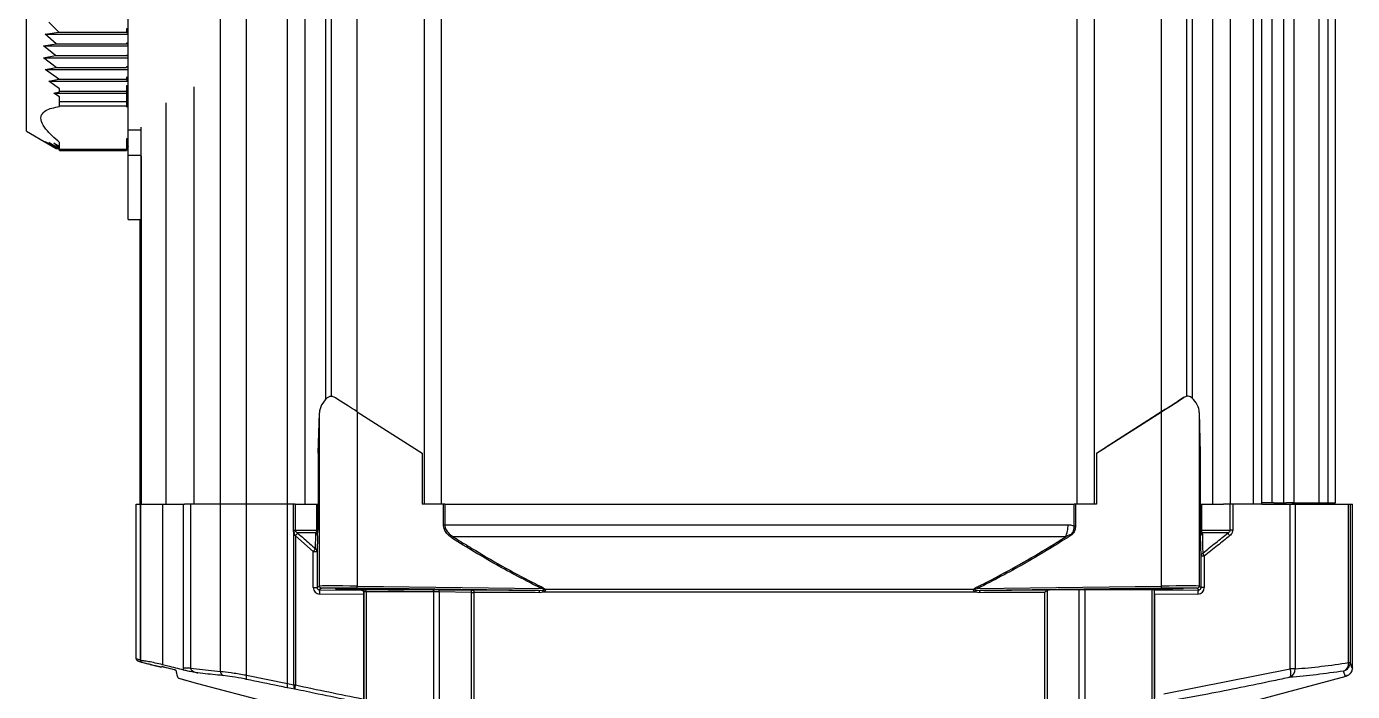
# Model space of a CAD drawing. Extents: x 6 to 134, y 3 to 97.
# Drawn here: x 52.17 to 61.3, y 13.23 to 17.81 of the extents above; entities that cross this region are included whole.
import ezdxf

# ---------------------------------------------------------------- set-up
doc = ezdxf.new("R2010")
doc.units = 0
doc.header["$MEASUREMENT"] = 0
doc.layers.add('OBJECT', color=7, linetype='CONTINUOUS')

msp = doc.modelspace()

# ---------------------------------------------------------------- linework, layer by layer
at = {"layer": 'OBJECT'}
for p, q in [((53.6867, 14.5224), (53.6867, 22.8664)), ((53.9687, 14.5224), (53.9687, 22.8664)), ((54.0919, 14.5224), (54.0919, 22.8664)), ((54.2332, 15.2448), (54.2332, 22.8691)), ((54.2722, 15.2633), (54.2722, 22.8746)), ((54.2733, 15.2633), (54.2733, 22.8746)), ((54.4488, 15.1593), (54.4488, 22.8664)), ((54.9111, 14.5224), (54.9111, 22.8664)), ((55.0295, 14.5224), (55.0295, 22.8664)), ((59.4042, 14.5224), (59.4042, 22.8664)), ((59.5224, 14.5224), (59.5224, 22.8664)), ((59.9848, 15.1591), (59.9848, 22.8664)), ((60.1593, 15.2649), (60.1593, 22.8726)), ((60.1966, 15.251), (60.1966, 22.8664)), ((60.3368, 14.5224), (60.3368, 22.8664)), ((53.5087, 14.5224), (53.5087, 22.3194)), ((60.4596, 14.5224), (60.4596, 22.3194)), ((60.6166, 14.5224), (60.6166, 22.3194)), ((60.6742, 14.5224), (60.6742, 22.3194)), ((60.7455, 14.5324), (60.7455, 22.3194)), ((60.8261, 14.5324), (60.8261, 22.3194)), ((60.8963, 14.5324), (60.8963, 22.3194)), ((61.068, 14.5324), (61.068, 22.3194)), ((61.1304, 14.5324), (61.1304, 22.3194)), ((61.1804, 14.5324), (61.1804, 22.3246)), ((52.1735, 17.091), (52.1735, 19.6338)), ((52.8735, 17.0971), (52.8735, 19.6277)), ((52.3948, 17.7737), (52.3259, 17.8405)), ((52.861, 17.7957), (52.861, 17.7737)), ((52.3022, 17.7593), (52.3948, 17.7737)), ((52.3775, 17.6925), (52.3022, 17.7593)), ((52.3022, 17.7593), (52.8735, 17.7593)), ((52.3948, 17.7737), (52.861, 17.7737)), ((52.861, 17.7737), (52.861, 17.7702)), ((52.861, 17.7702), (52.8735, 17.7697)), ((52.2903, 17.678), (52.3775, 17.6925)), ((52.3718, 17.6112), (52.2903, 17.678)), ((52.2903, 17.678), (52.8735, 17.678)), ((52.2903, 17.5968), (52.3718, 17.6112)), ((52.3718, 17.6112), (52.861, 17.6112)), ((52.3775, 17.6925), (52.861, 17.6925)), ((52.8735, 17.6998), (52.861, 17.6975)), ((52.861, 17.6975), (52.861, 17.6925)), ((52.861, 17.6925), (52.861, 17.6915)), ((52.861, 17.6915), (52.8735, 17.691)), ((52.861, 17.6112), (52.8735, 17.6107)), ((52.3775, 17.53), (52.2903, 17.5968)), ((52.2903, 17.5968), (52.8735, 17.5968)), ((52.3022, 17.5155), (52.3775, 17.53)), ((52.3775, 17.53), (52.861, 17.53)), ((52.861, 17.5343), (52.861, 17.53)), ((52.861, 17.53), (52.861, 17.5289)), ((52.3948, 17.4487), (52.3022, 17.5155)), ((52.3022, 17.5155), (52.8735, 17.5155)), ((52.3259, 17.4342), (52.3948, 17.4487)), ((52.4013, 17.3824), (52.3259, 17.4342)), ((52.3259, 17.4342), (52.8735, 17.4342)), ((52.3948, 17.4487), (52.861, 17.4487)), ((52.861, 17.4652), (52.861, 17.4487)), ((52.861, 17.4487), (52.861, 17.444)), ((52.861, 17.444), (52.8735, 17.4434)), ((52.361, 17.353), (52.4013, 17.3625)), ((52.4013, 17.3263), (52.361, 17.353)), ((52.361, 17.353), (52.8735, 17.353)), ((52.4013, 17.3674), (52.4013, 17.3824)), ((52.4013, 17.3674), (52.861, 17.3674)), ((52.4013, 17.3625), (52.4013, 17.3674)), ((52.8735, 17.4047), (52.861, 17.4026)), ((52.861, 17.4026), (52.861, 17.3674)), ((52.861, 17.3674), (52.861, 17.3555)), ((52.861, 17.3555), (52.8735, 17.355)), ((52.861, 17.3459), (52.861, 17.2949)), ((53.3269, 14.5224), (53.3269, 17.3968)), ((52.4013, 17.2949), (52.4013, 17.3263)), ((52.4013, 17.2949), (52.861, 17.2949)), ((52.4013, 17.2646), (52.4013, 17.2949)), ((52.4013, 17.2646), (52.861, 17.2646)), ((52.4013, 17.26), (52.4013, 17.2646)), ((52.861, 17.2949), (52.861, 17.2646)), ((52.861, 17.2646), (52.861, 17.2552)), ((53.1347, 14.5224), (53.1347, 17.286)), ((52.1735, 17.091), (52.3225, 17.0042)), ((52.9616, 17.0971), (52.8735, 17.0971)), ((52.8735, 16.9227), (52.8735, 17.0971)), ((52.9617, 14.5224), (52.9617, 17.1195)), ((52.3022, 17.0183), (52.3948, 16.9677)), ((52.3775, 16.9724), (52.3022, 17.0183)), ((52.3226, 17.0043), (52.3775, 16.9724)), ((52.3259, 17.0136), (52.4013, 16.9743)), ((52.3948, 16.9677), (52.3259, 17.0136)), ((52.361, 17.0089), (52.4013, 16.9887)), ((52.4013, 16.9788), (52.361, 17.0089)), ((52.3775, 16.9724), (52.3862, 16.9724)), ((52.4013, 16.9664), (52.4013, 17.0136)), ((52.861, 17.0388), (52.861, 16.9664)), ((52.861, 17.0035), (52.8735, 17.0051)), ((52.861, 16.9897), (52.8735, 16.9913)), ((52.8735, 16.9775), (52.861, 16.9759)), ((52.861, 16.9757), (52.8735, 16.9774)), ((52.3948, 16.9677), (52.4013, 16.9677)), ((52.4013, 16.9664), (52.861, 16.9664)), ((52.4013, 16.9567), (52.4013, 16.9664)), ((52.4013, 16.9567), (52.861, 16.9567)), ((52.861, 16.9664), (52.861, 16.9567)), ((52.9616, 16.9227), (52.8735, 16.9227)), ((52.8735, 16.4824), (52.8735, 16.9227)), ((52.9616, 16.919), (52.9616, 14.5224)), ((52.8735, 16.4824), (52.9616, 16.4824)), ((52.9555, 14.5224), (52.9555, 16.4824)), ((52.9556, 14.5224), (52.9556, 16.4824)), ((60.1363, 15.256), (60.0986, 15.2319)), ((54.1809, 14.8724), (54.1892, 15.151)), ((54.1892, 13.958), (54.1892, 15.151)), ((54.4498, 15.1586), (54.4498, 13.9579)), ((54.4498, 15.1586), (54.8972, 14.8724)), ((59.5367, 14.8724), (59.9842, 15.1586)), ((60.0103, 15.1754), (59.5966, 14.9108)), ((59.9842, 13.9579), (59.9842, 15.1586)), ((60.2435, 15.1529), (60.2435, 13.958)), ((60.2435, 15.1529), (60.2497, 14.8724)), ((59.5367, 14.8724), (59.5966, 14.9108)), ((54.1809, 14.8724), (54.1809, 14.5224)), ((54.8972, 14.8724), (54.8972, 14.5224)), ((59.5367, 14.8724), (59.5367, 14.5224)), ((60.2497, 14.8724), (60.2497, 14.5224)), ((52.9284, 13.4582), (52.9284, 14.5224)), ((52.9284, 14.5224), (52.9578, 14.5224)), ((52.9578, 13.4368), (52.9578, 14.5224)), ((52.9578, 14.5224), (52.9595, 14.5224)), ((52.9595, 13.4426), (52.9595, 14.5224)), ((52.9595, 14.5224), (53.1098, 14.5224)), ((53.1098, 14.5224), (53.1098, 13.4162)), ((53.1098, 14.5224), (53.2535, 14.5224)), ((53.2535, 13.3932), (53.2535, 14.5224)), ((53.2535, 14.5224), (53.26, 14.5224)), ((53.3269, 14.5224), (53.26, 14.5224)), ((53.3021, 14.5224), (53.3021, 13.3932)), ((53.5087, 14.5224), (53.3269, 14.5224)), ((53.6867, 14.5224), (53.5087, 14.5224)), ((53.5087, 13.3709), (53.5087, 14.5224)), ((53.9687, 14.5224), (53.6867, 14.5224)), ((53.6867, 13.3447), (53.6867, 14.5224)), ((54.0098, 14.5224), (53.9687, 14.5224)), ((53.9687, 13.2868), (53.9687, 14.5224)), ((54.0098, 14.344), (54.0098, 14.5224)), ((54.0225, 14.5224), (54.0098, 14.5224)), ((54.0225, 14.5224), (54.0225, 14.344)), ((54.0225, 14.5224), (54.1716, 14.5224)), ((54.1716, 14.344), (54.1716, 14.5224)), ((54.1716, 14.5224), (54.1771, 14.5224)), ((54.1771, 14.5224), (54.1771, 14.344)), ((54.1809, 14.5224), (54.1771, 14.5224)), ((55.0424, 14.5224), (54.8972, 14.5224)), ((55.0424, 14.3804), (55.0424, 14.5224)), ((55.0511, 14.5224), (55.0424, 14.5224)), ((55.0511, 14.5224), (55.0511, 14.3804)), ((55.0511, 14.5224), (59.3828, 14.5224)), ((59.3828, 14.3712), (59.3828, 14.5224)), ((59.3916, 14.5224), (59.3828, 14.5224)), ((59.3916, 14.5224), (59.3916, 14.3712)), ((59.5367, 14.5224), (59.3916, 14.5224)), ((60.2526, 14.5224), (60.2497, 14.5224)), ((60.2526, 14.344), (60.2526, 14.5224)), ((60.2526, 14.5224), (60.258, 14.5224)), ((60.258, 14.5224), (60.258, 14.344)), ((60.258, 14.5224), (60.4104, 14.5224)), ((60.4596, 14.5224), (60.4104, 14.5224)), ((60.4558, 14.344), (60.4558, 14.5224)), ((60.6166, 14.5224), (60.4596, 14.5224)), ((60.4738, 14.5224), (60.4738, 14.344)), ((60.6742, 14.5224), (60.6166, 14.5224)), ((60.7455, 14.5324), (60.6742, 14.5324)), ((60.6742, 14.5224), (60.8702, 14.5224)), ((60.7566, 14.5324), (60.7455, 14.5324)), ((60.7566, 14.5324), (60.8423, 14.5324)), ((60.8963, 14.5324), (60.8423, 14.5324)), ((60.8702, 13.3877), (60.8702, 14.5224)), ((60.8702, 14.5224), (60.9038, 14.5224)), ((60.8863, 14.5224), (60.8863, 14.5324)), ((60.8963, 14.5324), (61.068, 14.5324)), ((60.9038, 14.5224), (60.9038, 13.3877)), ((60.9038, 14.5224), (61.2718, 14.5224)), ((61.068, 14.5324), (61.1304, 14.5324)), ((61.1304, 14.5324), (61.1804, 14.5324)), ((61.2718, 13.4308), (61.2718, 14.5224)), ((61.2718, 14.5224), (61.2819, 14.5224)), ((61.2819, 14.5224), (61.2819, 13.4308)), ((61.2819, 14.5224), (61.2981, 14.5224)), ((61.2981, 13.3961), (61.2981, 14.5224)), ((61.2981, 13.3961), (61.2981, 14.4924)), ((54.0098, 14.344), (54.0225, 14.344)), ((54.0135, 13.2775), (54.0135, 14.3289)), ((54.0225, 14.344), (54.1716, 14.344)), ((54.1771, 14.344), (54.1716, 14.344)), ((55.0424, 14.3804), (55.0511, 14.3804)), ((55.0511, 14.3804), (59.3411, 14.3804)), ((59.3916, 14.3712), (59.3828, 14.3712)), ((60.258, 14.344), (60.2526, 14.344)), ((60.258, 14.344), (60.4558, 14.344)), ((60.4738, 14.344), (60.4558, 14.344)), ((54.0235, 14.3034), (54.0232, 14.3038)), ((54.0235, 14.3034), (54.0235, 13.2775)), ((54.1465, 14.1963), (54.0235, 14.3034)), ((54.1648, 14.3239), (54.0384, 14.3239)), ((54.0384, 14.3239), (54.0389, 14.3235)), ((59.3228, 14.2968), (55.1112, 14.2968)), ((60.2565, 14.165), (60.253, 14.3038)), ((60.4415, 14.3239), (60.2647, 14.3239)), ((54.1465, 13.9481), (54.1465, 14.1963)), ((54.1465, 14.1963), (54.173, 14.1963)), ((54.173, 14.1963), (54.173, 13.9481)), ((60.2565, 13.9474), (60.2565, 14.165)), ((60.2783, 14.165), (60.2565, 14.165)), ((60.2783, 14.165), (60.2783, 13.9474)), ((54.1465, 13.9481), (54.173, 13.9481)), ((54.173, 13.9481), (54.1892, 13.958)), ((54.204, 13.943), (54.1879, 13.9331)), ((54.1879, 13.9331), (54.4787, 13.93)), ((54.493, 13.8999), (54.1911, 13.9031)), ((55.696, 13.9275), (54.4496, 13.9429)), ((54.4498, 13.9579), (55.7137, 13.9423)), ((54.4787, 13.93), (54.4828, 13.9325)), ((54.4976, 13.9175), (54.493, 13.9147)), ((54.493, 13.8999), (54.493, 13.0094)), ((54.4976, 12.8414), (54.4976, 13.9175)), ((54.5114, 13.9178), (54.5114, 12.8414)), ((54.9769, 12.8414), (54.9769, 13.9178)), ((55.0141, 13.9325), (55.2351, 13.9298)), ((55.2352, 13.9148), (55.0141, 13.9175)), ((55.0141, 13.9175), (55.0141, 12.8414)), ((55.2352, 12.8414), (55.2352, 13.9148)), ((55.2522, 13.9147), (55.2522, 12.8414)), ((55.696, 13.9275), (55.7245, 13.929)), ((55.7309, 13.9159), (55.7026, 13.9125)), ((58.703, 13.9159), (55.7309, 13.9159)), ((55.7425, 13.936), (58.6915, 13.936)), ((58.7312, 13.9125), (58.703, 13.9159)), ((58.7095, 13.929), (58.7379, 13.9275)), ((58.7203, 13.9423), (59.9842, 13.9579)), ((59.9843, 13.9429), (58.7379, 13.9275)), ((59.1803, 12.8414), (59.1803, 13.9147)), ((59.1973, 13.9263), (59.1973, 12.8414)), ((59.4183, 13.9323), (59.2135, 13.9298)), ((59.4183, 12.8414), (59.4183, 13.9323)), ((59.4555, 13.9326), (59.4555, 12.5876)), ((59.9186, 12.5876), (59.9186, 13.9326)), ((59.9353, 13.9298), (59.9323, 13.9323)), ((59.9323, 13.9323), (59.9323, 12.8414)), ((59.9353, 13.9298), (60.2415, 13.9326)), ((60.2337, 13.9026), (59.9357, 13.8999)), ((59.9357, 13.8999), (59.9357, 13.1858)), ((60.2415, 13.9326), (60.2287, 13.943)), ((60.2435, 13.958), (60.2565, 13.9474)), ((60.2783, 13.9474), (60.2565, 13.9474)), ((52.9595, 13.4426), (52.9578, 13.4368)), ((52.9747, 13.4321), (52.9747, 13.4321)), ((61.2718, 13.4308), (61.2819, 13.4308)), ((53.1038, 13.4028), (53.1041, 13.4041)), ((53.2548, 13.3795), (53.2535, 13.3932)), ((53.3021, 13.3932), (53.2535, 13.3932)), ((53.3021, 13.3932), (53.5087, 13.3709)), ((53.6867, 13.3447), (53.9687, 13.2868)), ((59.9998, 13.2157), (60.8702, 13.3877)), ((60.9038, 13.3877), (60.8702, 13.3877)), ((53.9687, 13.2868), (54.0135, 13.2775)), ((54.0204, 13.2485), (53.9688, 13.2579)), ((54.0135, 13.2775), (54.0235, 13.2775))]:
    msp.add_line(p, q, dxfattribs=at)
at = {"layer": 'OBJECT', "flags": 128}
for points in [[(54.9675, 13.9328), (54.9694, 13.9325), (54.9711, 13.9316), (54.9727, 13.9302), (54.9742, 13.9283), (54.9753, 13.9261), (54.9762, 13.9235), (54.9767, 13.9207), (54.9769, 13.9178)], [(55.2436, 13.9297), (55.2453, 13.9294), (55.2469, 13.9285), (55.2484, 13.9271), (55.2497, 13.9252), (55.2508, 13.923), (55.2516, 13.9204), (55.252, 13.9176), (55.2522, 13.9147)], [(55.696, 13.9275), (55.6973, 13.9272), (55.6986, 13.9263), (55.6997, 13.9249), (55.7007, 13.923), (55.7015, 13.9208), (55.7021, 13.9182), (55.7025, 13.9154), (55.7026, 13.9125)], [(58.7379, 13.9275), (58.7365, 13.9272), (58.7353, 13.9263), (58.7341, 13.9249), (58.7331, 13.923), (58.7323, 13.9208), (58.7317, 13.9182), (58.7314, 13.9154), (58.7312, 13.9125)], [(53.2202, 13.3234), (53.3512, 13.2883), (53.8384, 13.1578)], [(53.2206, 13.3233), (53.3512, 13.2883), (53.8384, 13.1578)], [(60.5805, 13.1578), (60.6551, 13.1777), (61.2536, 13.3381)], [(60.5805, 13.1578), (60.6551, 13.1777), (61.2536, 13.3381)]]:
    msp.add_lwpolyline(points, dxfattribs=at)
at = {"layer": 'OBJECT'}
for centre, radius, start, end in [((60.8802, 14.5424), 0.02, 287.91926, 330.0001), ((60.8814, 14.5424), 0.02, 284.32193, 330.0001), ((61.8184, 14.5313), 0.8969, 179.92744, 180.56624), ((61.8645, 14.5313), 0.8969, 179.92744, 180.56624), ((61.0082, 14.5424), 0.02, 209.99988, 269.99997), ((53.9844, 14.3849), 0.0632, 297.50535, 309.84678), ((59.1552, 14.3774), 0.1859, 334.2964, 0.92234), ((53.9135, 14.4027), 0.1477, 317.9827, 327.75975), ((53.9057, 14.41), 0.1589, 317.85547, 326.99891), ((54.1518, 14.3028), 0.0247, 2.27831, 58.33006), ((59.1647, 11.7166), 4.805, 147.52158, 147.66334), ((60.2776, 14.3029), 0.0247, 121.72804, 177.92259), ((60.5007, 14.3439), 0.0625, 198.62465, 219.82072), ((54.0262, 14.3032), 0.161, 318.39282, 327.36169), ((54.1479, 14.1954), 0.0251, 1.97139, 56.45419), ((60.2816, 14.1643), 0.0252, 124.18302, 178.30266), ((60.3285, 14.205), 0.0642, 198.0983, 218.57036), ((54.1238, 13.9111), 0.0677, 353.23123, 18.96885), ((54.2042, 13.958), 0.015, 180.01273, 269.27479), ((52.8982, 13.9734), 1.5517, 358.87519, 359.42903), ((54.4826, 13.9175), 0.015, 0.01273, 89.27479), ((54.4978, 13.9193), 0.0137, 353.79199, 80.42084), ((54.7562, 13.9243), 0.258, 358.48673, 1.8176), ((54.9772, 13.9216), 0.258, 358.48673, 1.8176), ((60.0394, 11.815), 4.8205, 153.6797, 153.81272), ((55.7059, 13.9118), 0.0253, 9.4292, 42.99603), ((55.7492, 13.9134), 0.0236, 106.57229, 119.21174), ((58.6847, 13.9134), 0.0236, 60.74023, 73.36213), ((58.7278, 13.9118), 0.0251, 136.76321, 170.59573), ((63.0322, 16.0646), 4.8059, 206.07268, 206.20597), ((58.433, 13.9351), 1.5514, 0.28941, 0.84335), ((60.2285, 13.958), 0.015, 270.72212, 359.98888), ((60.268, 13.9097), 0.0351, 139.21694, 191.68372), ((61.2165, 13.4246), 0.0556, 291.49888, 6.37784), ((61.2219, 13.4309), 0.06, 284.4424, 359.89156), ((53.5371, 13.3682), 0.0285, 174.4338, 246.88932), ((53.7306, 13.3301), 0.0463, 161.55786, 198.05644), ((60.7962, 13.3614), 0.0786, 336.2103, 19.53218), ((60.8466, 13.383), 0.0574, 291.97129, 4.71369), ((54.0137, 13.2725), 0.0472, 162.30394, 198.04829), ((54.0428, 13.2691), 0.0304, 164.02035, 222.61418), ((54.1056, 13.254), 0.0854, 164.07088, 183.71732)]:
    msp.add_arc(centre, radius, start, end, dxfattribs=at)
for centre, major_axis, ratio, start_param, end_param in [((54.4491, 15.151), (0.26, 0.0062), 0.667675, 2.468131, 3.105602), ((54.4491, 15.1586), (0.26, -0.1663), 0.001129, 1.569031, 2.183367), ((59.9835, 15.1586), (0.26, 0.1663), 0.001129, 4.714154, 5.339629), ((59.9835, 15.1529), (0.26, -0.0048), 0.6725, 0.027327, 0.652977), ((60.0099, 15.1754), (0.165, 0.1055), 0.001129, 4.714154, 5.278998), ((54.1917, 13.9482), (0.0432, 0.0132), 0.996964, 2.845593, 4.403834), ((54.1881, 13.9482), (0.0144, 0.0046), 0.990471, 2.832746, 4.390988), ((54.4491, 13.9549), (0.26, -0.003), 0.011658, 1.568444, 3.121787), ((54.449, 13.9399), (0.245, -0.003), 0.012371, 1.568461, 3.121804), ((54.5482, 13.9374), (0.25, -0.0031), 0.012371, 5.609477, 11.664613), ((54.5577, 13.9315), (0.075, -0.0009), 0.012371, 2.4477, 3.121804), ((54.4936, 13.8998), (0, 0.03), 0.020133, 1.052176, 1.569288), ((54.5576, 13.9165), (0.06, -0.0009), 0.015463, 2.447785, 3.12189), ((57.2096, 13.8716), (3.525, -0.0434), 0.012371, 2.361929, 2.4477), ((57.2094, 13.8566), (3.51, -0.0434), 0.012424, 2.260331, 2.447701), ((57.2096, 13.8716), (3.525, -0.0434), 0.012371, 2.26033, 2.34579), ((55.0152, 13.9315), (0.075, -0.0009), 0.012371, 1.585915, 2.26033), ((55.015, 13.9165), (0.06, -0.0009), 0.015463, 1.586, 2.260416), ((55.2349, 13.93), (0.015, -0.0002), 0.012371, 4.727507, 5.334363), ((55.2347, 13.915), (0.03, -0.0002), 0.006186, 4.727393, 5.334249), ((57.2096, 13.8716), (3.375, -0.0416), 0.012371, 2.036008, 2.192771), ((57.2094, 13.8566), (3.36, -0.0416), 0.012427, 2.036009, 2.192772), ((57.2094, 13.8566), (3.36, 0.0418), 0.012365, 0.943846, 1.100609), ((57.2093, 13.8716), (3.375, 0.0418), 0.01231, 0.934819, 1.10061), ((59.4171, 13.9315), (0.06, 0.0007), 0.01231, 0.876288, 1.550703), ((57.2094, 13.8716), (3.51, 0.0434), 0.01231, 0.688918, 0.876288), ((59.8723, 13.9315), (0.06, 0.0007), 0.01231, 0.014814, 0.688918), ((59.9353, 13.8998), (0, 0.03), 0.015618, 4.714947, 6.270533), ((59.9835, 13.9549), (0.26, 0.003), 0.0116, 0.014831, 1.568174), ((59.9837, 13.9399), (0.245, 0.003), 0.01231, 0.014814, 1.568157), ((60.2331, 13.9476), (0.0425, -0.0156), 0.994417, 5.074918, 6.63316), ((60.2413, 13.9476), (0.0143, -0.0054), 0.983132, 5.079853, 6.638095)]:
    msp.add_ellipse(centre, major_axis=major_axis, ratio=ratio, start_param=start_param, end_param=end_param, dxfattribs=at)
msp.add_ellipse((59.884, 13.9374), major_axis=(0.25, 0.0031), ratio=0.01231, dxfattribs=at)
for points, knots in [([(52.8735, 17.7982), (52.8725, 17.7977), (52.8686, 17.7958), (52.8642, 17.7957), (52.861, 17.7957)], [0, 0, 0, 0, 0.255555, 1, 1, 1, 1]), ([(52.8735, 17.6136), (52.8717, 17.6129), (52.8677, 17.6113), (52.8634, 17.6112), (52.861, 17.6112)], [0, 0, 0, 0, 0.442825, 1, 1, 1, 1]), ([(52.8735, 17.5367), (52.8708, 17.5357), (52.8667, 17.5344), (52.8624, 17.5343), (52.861, 17.5343)], [0, 0, 0, 0, 0.661493, 1, 1, 1, 1]), ([(52.8735, 17.3477), (52.8725, 17.3474), (52.8686, 17.3458), (52.8643, 17.3459), (52.861, 17.3459)], [0, 0, 0, 0, 0.232619, 1, 1, 1, 1]), ([(52.4013, 17.0136), (52.3837, 17.0285), (52.3482, 17.0588), (52.3022, 17.1078), (52.2706, 17.1592), (52.2719, 17.2041), (52.3026, 17.2332), (52.3471, 17.2512), (52.3831, 17.257), (52.4013, 17.26)], [0, 0, 0, 0, 0.130862, 0.264593, 0.424792, 0.586021, 0.731882, 0.864042, 1, 1, 1, 1]), ([(52.8735, 17.041), (52.8712, 17.0403), (52.8672, 17.039), (52.8628, 17.0388), (52.861, 17.0388)], [0, 0, 0, 0, 0.573134, 1, 1, 1, 1]), ([(52.8735, 17.0028), (52.8703, 17.0019), (52.8663, 17.0008), (52.862, 17.0008), (52.861, 17.0008)], [0, 0, 0, 0, 0.77115, 1, 1, 1, 1]), ([(52.8735, 16.9845), (52.8725, 16.9842), (52.8686, 16.9829), (52.8642, 16.9828), (52.861, 16.9828)], [0, 0, 0, 0, 0.255715, 1, 1, 1, 1]), ([(54.2998, 15.2545), (54.2931, 15.258), (54.2798, 15.265), (54.2594, 15.2652), (54.2487, 15.258), (54.2433, 15.2543)], [0, 0, 0, 0, 0.329804, 0.660902, 1, 1, 1, 1]), ([(60.192, 15.2553), (60.1869, 15.259), (60.1768, 15.2662), (60.1577, 15.2663), (60.1439, 15.2608), (60.137, 15.2565), (60.1363, 15.256)], [0, 0, 0, 0, 0.324773, 0.650639, 0.961096, 1, 1, 1, 1]), ([(54.0135, 14.3289), (54.012, 14.3325), (54.01, 14.3374), (54.0098, 14.3426), (54.0098, 14.344)], [0, 0, 0, 0, 0.750115, 1, 1, 1, 1]), ([(54.0232, 14.3038), (54.0203, 14.3098), (54.0162, 14.3179), (54.0141, 14.3266), (54.0135, 14.3289)], [0, 0, 0, 0, 0.737818, 1, 1, 1, 1]), ([(54.0225, 14.344), (54.0225, 14.3433), (54.0226, 14.3412), (54.0235, 14.3386), (54.0245, 14.337), (54.0248, 14.3364)], [0, 0, 0, 0, 0.237485, 0.744554, 1, 1, 1, 1]), ([(54.0248, 14.3364), (54.0257, 14.3353), (54.0294, 14.3303), (54.0345, 14.3267), (54.0384, 14.3239)], [0, 0, 0, 0, 0.23345, 1, 1, 1, 1]), ([(54.1648, 14.3239), (54.1663, 14.3259), (54.1685, 14.3291), (54.1706, 14.3355), (54.1714, 14.3402), (54.1715, 14.3427), (54.1716, 14.344)], [0, 0, 0, 0, 0.5064629, 0.7733687, 0.88611, 1, 1, 1, 1]), ([(54.1765, 14.3038), (54.1765, 14.3038), (54.1767, 14.3078), (54.1769, 14.3155), (54.177, 14.3298), (54.1771, 14.3392), (54.1771, 14.344)], [0, 0, 0, 0, 0.002555, 0.444195, 0.720947, 1, 1, 1, 1]), ([(55.1048, 14.2868), (55.0912, 14.2968), (55.0687, 14.3134), (55.0466, 14.347), (55.0438, 14.3693), (55.0424, 14.3804)], [0, 0, 0, 0, 0.431159, 0.714514, 1, 1, 1, 1]), ([(55.0511, 14.3804), (55.0512, 14.3779), (55.0516, 14.3679), (55.0574, 14.3483), (55.0765, 14.3202), (55.0981, 14.3056), (55.1112, 14.2968)], [0, 0, 0, 0, 0.069923, 0.279655, 0.561262, 1, 1, 1, 1]), ([(59.3411, 14.3804), (59.3516, 14.3798), (59.366, 14.379), (59.3792, 14.3728), (59.3828, 14.3712)], [0, 0, 0, 0, 0.728145, 1, 1, 1, 1]), ([(59.3462, 14.2976), (59.3463, 14.2977), (59.3473, 14.2986), (59.3492, 14.3003), (59.3558, 14.3067), (59.3624, 14.3151), (59.3733, 14.3282), (59.3815, 14.346), (59.3824, 14.3623), (59.3828, 14.3712)], [0, 0, 0, 0, 0.005236, 0.048141, 0.088426, 0.328096, 0.427194, 0.689715, 1, 1, 1, 1]), ([(59.3916, 14.3712), (59.3907, 14.3615), (59.3891, 14.3435), (59.3768, 14.3195), (59.3605, 14.3064), (59.3499, 14.2999), (59.3463, 14.2977), (59.3462, 14.2976)], [0, 0, 0, 0, 0.318687, 0.589416, 0.861968, 0.994844, 1, 1, 1, 1]), ([(60.2526, 14.344), (60.2526, 14.3431), (60.2526, 14.3382), (60.2526, 14.3287), (60.2528, 14.315), (60.2529, 14.308), (60.253, 14.3038)], [0, 0, 0, 0, 0.050887, 0.287604, 0.574273, 1, 1, 1, 1]), ([(60.258, 14.344), (60.258, 14.3435), (60.258, 14.3423), (60.2582, 14.3398), (60.259, 14.3353), (60.2611, 14.329), (60.2633, 14.3259), (60.2647, 14.3239)], [0, 0, 0, 0, 0.039278, 0.111342, 0.233983, 0.512813, 1, 1, 1, 1]), ([(60.4558, 14.344), (60.4556, 14.3423), (60.4554, 14.3396), (60.4531, 14.3343), (60.4487, 14.3287), (60.4439, 14.3255), (60.4415, 14.3239)], [0, 0, 0, 0, 0.176656, 0.297037, 0.63203, 1, 1, 1, 1]), ([(60.4738, 14.344), (60.4732, 14.3386), (60.472, 14.328), (60.4639, 14.3141), (60.4564, 14.3072), (60.4527, 14.3038)], [0, 0, 0, 0, 0.337731, 0.67389, 1, 1, 1, 1]), ([(54.0389, 14.3235), (54.0539, 14.3103), (54.0947, 14.2745), (54.1358, 14.2389), (54.1617, 14.2163)], [0, 0, 0, 0, 0.366784, 1, 1, 1, 1]), ([(54.1617, 14.2163), (54.1623, 14.2347), (54.1633, 14.2699), (54.1643, 14.3064), (54.1648, 14.3239)], [0, 0, 0, 0, 0.520785, 1, 1, 1, 1]), ([(54.1765, 14.3038), (54.1762, 14.2951), (54.1757, 14.2775), (54.1748, 14.2509), (54.1739, 14.2237), (54.1733, 14.2054), (54.173, 14.1963)], [0, 0, 0, 0, 0.23958, 0.479171, 0.739578, 1, 1, 1, 1]), ([(55.7137, 13.9423), (55.6101, 13.9956), (55.4025, 14.1022), (55.2042, 14.2252), (55.1048, 14.2868)], [0, 0, 0, 0, 0.499229, 1, 1, 1, 1]), ([(55.1112, 14.2968), (55.1197, 14.2914), (55.1619, 14.2647), (55.3406, 14.1542), (55.5347, 14.044), (55.6983, 13.9625), (55.7186, 13.9523)], [0, 0, 0, 0, 0.042949, 0.214749, 0.90237, 1, 1, 1, 1]), ([(58.7154, 13.9523), (58.7243, 13.9568), (58.7691, 13.979), (58.9559, 14.0752), (59.1489, 14.1871), (59.3036, 14.2847), (59.3228, 14.2968)], [0, 0, 0, 0, 0.042948, 0.214751, 0.902408, 1, 1, 1, 1]), ([(59.3462, 14.2976), (59.2444, 14.2342), (59.0407, 14.1072), (58.8272, 13.9973), (58.7203, 13.9423)], [0, 0, 0, 0, 0.499306, 1, 1, 1, 1]), ([(59.3462, 14.2976), (59.3486, 14.2998), (59.3522, 14.3031), (59.3559, 14.3073), (59.3574, 14.3095), (59.3577, 14.3106), (59.3577, 14.3111), (59.3575, 14.3114), (59.3573, 14.3116), (59.3568, 14.3118), (59.3553, 14.3119), (59.3494, 14.3102), (59.3383, 14.3051), (59.3285, 14.2998), (59.3228, 14.2968)], [0, 0, 0, 0, 0.1709573, 0.2565226, 0.2995364, 0.3081015, 0.3167519, 0.3222147, 0.3276811, 0.3353682, 0.3497653, 0.4119969, 0.6576744, 1, 1, 1, 1]), ([(60.2647, 14.3239), (60.2649, 14.3134), (60.2658, 14.2658), (60.2668, 14.2204), (60.2675, 14.1851)], [0, 0, 0, 0, 0.22147, 1, 1, 1, 1]), ([(60.2675, 14.1851), (60.2978, 14.209), (60.3561, 14.2548), (60.4138, 14.3015), (60.4415, 14.3239)], [0, 0, 0, 0, 0.520546, 1, 1, 1, 1]), ([(60.4527, 14.3038), (60.425, 14.2814), (60.3672, 14.2348), (60.3087, 14.1889), (60.2783, 14.165)], [0, 0, 0, 0, 0.479421, 1, 1, 1, 1]), ([(54.4787, 13.93), (54.4788, 13.93), (54.4814, 13.9299), (54.4861, 13.9285), (54.4909, 13.9235), (54.4929, 13.9186), (54.493, 13.9156), (54.493, 13.9147)], [0, 0, 0, 0, 0.006516, 0.399117, 0.685869, 0.90295, 1, 1, 1, 1]), ([(54.7032, 13.9331), (54.7109, 13.933), (54.7255, 13.9329), (54.7377, 13.933), (54.7435, 13.9331)], [0, 0, 0, 0, 0.527439, 1, 1, 1, 1]), ([(55.7377, 13.934), (55.7367, 13.9346), (55.7334, 13.9364), (55.7253, 13.9392), (55.7182, 13.9411), (55.7137, 13.9423)], [0, 0, 0, 0, 0.14199, 0.446673, 1, 1, 1, 1]), ([(55.7186, 13.9523), (55.7232, 13.9499), (55.7305, 13.9461), (55.7386, 13.9404), (55.7415, 13.9371), (55.7425, 13.936)], [0, 0, 0, 0, 0.525292, 0.836405, 1, 1, 1, 1]), ([(55.7245, 13.929), (55.7259, 13.9292), (55.7298, 13.9298), (55.7344, 13.9306), (55.7375, 13.932), (55.7382, 13.9326), (55.7383, 13.9329), (55.7384, 13.9331), (55.7383, 13.9335), (55.738, 13.9338), (55.7378, 13.9339), (55.7377, 13.934)], [0, 0, 0, 0, 0.260196, 0.723941, 0.848288, 0.893367, 0.90504, 0.925971, 0.948169, 0.97489, 1, 1, 1, 1]), ([(55.7425, 13.936), (55.7428, 13.9353), (55.7435, 13.9339), (55.7439, 13.9315), (55.7436, 13.9286), (55.7415, 13.9236), (55.7367, 13.9192), (55.7323, 13.9167), (55.7309, 13.9159)], [0, 0, 0, 0, 0.095916, 0.190892, 0.291327, 0.440944, 0.818582, 1, 1, 1, 1]), ([(58.703, 13.9159), (58.7016, 13.9167), (58.6972, 13.9192), (58.6924, 13.9236), (58.6903, 13.9286), (58.69, 13.9315), (58.6904, 13.9339), (58.6911, 13.9353), (58.6915, 13.936)], [0, 0, 0, 0, 0.1814181, 0.5590558, 0.7086732, 0.8091082, 0.9040841, 1, 1, 1, 1]), ([(58.6915, 13.936), (58.694, 13.9384), (58.7007, 13.945), (58.7097, 13.9495), (58.7154, 13.9523)], [0, 0, 0, 0, 0.370892, 1, 1, 1, 1]), ([(58.6963, 13.934), (58.6961, 13.9339), (58.6959, 13.9337), (58.6957, 13.9334), (58.6956, 13.9332), (58.6956, 13.9329), (58.6958, 13.9325), (58.6965, 13.9319), (58.6996, 13.9306), (58.704, 13.9298), (58.7079, 13.9292), (58.7093, 13.9291), (58.7095, 13.929)], [0, 0, 0, 0, 0.030229, 0.051842, 0.071837, 0.094964, 0.112378, 0.151781, 0.276118, 0.739822, 0.970157, 1, 1, 1, 1]), ([(58.7203, 13.9423), (58.7148, 13.9409), (58.7064, 13.9389), (58.6988, 13.9352), (58.6963, 13.934)], [0, 0, 0, 0, 0.657864, 1, 1, 1, 1]), ([(59.1973, 13.9263), (59.1939, 13.9244), (59.1877, 13.9209), (59.1825, 13.9167), (59.1803, 13.9147), (59.1803, 13.9147)], [0, 0, 0, 0, 0.535231, 0.989949, 1, 1, 1, 1]), ([(59.2135, 13.9298), (59.2085, 13.9294), (59.2029, 13.9289), (59.1979, 13.9266), (59.1973, 13.9263)], [0, 0, 0, 0, 0.881607, 1, 1, 1, 1]), ([(52.9284, 13.4582), (52.9288, 13.4578), (52.9297, 13.4571), (52.938, 13.4549), (52.9477, 13.4526), (52.9553, 13.4511), (52.9578, 13.4506)], [0, 0, 0, 0, 0.286359, 0.570959, 0.860456, 1, 1, 1, 1]), ([(52.9284, 13.4581), (52.9285, 13.4565), (52.9288, 13.4536), (52.9307, 13.4498), (52.9329, 13.4472), (52.9351, 13.4454), (52.9374, 13.4439), (52.9417, 13.4419), (52.9494, 13.4392), (52.9622, 13.4354), (52.9708, 13.4331), (52.9747, 13.4321)], [0, 0, 0, 0, 0.069857, 0.129051, 0.181488, 0.229182, 0.280157, 0.365797, 0.618782, 0.828275, 1, 1, 1, 1]), ([(52.9578, 13.4368), (52.9703, 13.4336), (53.0022, 13.4253), (53.0342, 13.4171), (53.0537, 13.412)], [0, 0, 0, 0, 0.3905596, 1, 1, 1, 1]), ([(53.1098, 13.4162), (53.0928, 13.4204), (53.0587, 13.4287), (53.0131, 13.4381), (52.9792, 13.4435), (52.9622, 13.4446), (52.9602, 13.4431), (52.9595, 13.4426)], [0, 0, 0, 0, 0.223196, 0.446599, 0.664642, 0.876161, 1, 1, 1, 1]), ([(52.9747, 13.4321), (52.9859, 13.4292), (53.002, 13.425), (53.0181, 13.4209), (53.0229, 13.4196)], [0, 0, 0, 0, 0.699999, 1, 1, 1, 1]), ([(53.0229, 13.4197), (53.0242, 13.4193), (53.0303, 13.4177), (53.037, 13.4161), (53.0408, 13.4154), (53.0409, 13.4154)], [0, 0, 0, 0, 0.221921, 0.988283, 1, 1, 1, 1]), ([(53.2548, 13.3795), (53.2187, 13.3887), (53.1703, 13.4009), (53.122, 13.4131), (53.1098, 13.4162)], [0, 0, 0, 0, 0.74755, 1, 1, 1, 1]), ([(60.9038, 13.3877), (60.9642, 13.3931), (61.087, 13.404), (61.2096, 13.4218), (61.2718, 13.4308)], [0, 0, 0, 0, 0.492181, 1, 1, 1, 1]), ([(61.2819, 13.4308), (61.2846, 13.4202), (61.29, 13.3992), (61.2954, 13.3971), (61.2981, 13.3961)], [0, 0, 0, 0, 0.4997, 1, 1, 1, 1]), ([(53.0537, 13.412), (53.0565, 13.4113), (53.0621, 13.4099), (53.0704, 13.4079), (53.0784, 13.4061), (53.0855, 13.4047), (53.0917, 13.4035), (53.0967, 13.4027), (53.1004, 13.4023), (53.1031, 13.4023), (53.1035, 13.4027), (53.1038, 13.4028)], [0, 0, 0, 0, 0.110395, 0.223926, 0.334344, 0.448119, 0.55578, 0.666776, 0.770924, 0.878206, 1, 1, 1, 1]), ([(53.1041, 13.4041), (53.1043, 13.4042), (53.1047, 13.4043), (53.1072, 13.404), (53.1109, 13.4033), (53.1151, 13.4024), (53.1179, 13.4017), (53.1191, 13.4014)], [0, 0, 0, 0, 0.207836, 0.415674, 0.624062, 0.837149, 1, 1, 1, 1]), ([(53.2021, 13.3786), (53.1768, 13.385), (53.1443, 13.3934), (53.1118, 13.4017), (53.1045, 13.4036)], [0, 0, 0, 0, 0.7775101, 1, 1, 1, 1]), ([(53.1191, 13.4014), (53.1232, 13.4003), (53.1458, 13.3945), (53.1684, 13.3888), (53.187, 13.384)], [0, 0, 0, 0, 0.177374, 1, 1, 1, 1]), ([(53.187, 13.384), (53.1888, 13.3835), (53.1923, 13.3826), (53.1969, 13.3812), (53.2003, 13.38), (53.2018, 13.3793), (53.202, 13.3791), (53.202, 13.379)], [0, 0, 0, 0, 0.226684, 0.453364, 0.679407, 0.90007, 1, 1, 1, 1]), ([(53.202, 13.379), (53.2035, 13.3711), (53.2065, 13.3552), (53.2111, 13.3386), (53.2156, 13.327), (53.2187, 13.3246), (53.2202, 13.3234)], [0, 0, 0, 0, 0.249775, 0.499634, 0.7497668, 1, 1, 1, 1]), ([(53.3517, 13.3602), (53.3516, 13.3602), (53.3413, 13.3619), (53.3204, 13.3655), (53.2887, 13.3714), (53.2647, 13.3771), (53.2548, 13.3795)], [0, 0, 0, 0, 0.003023, 0.359807, 0.733932, 1, 1, 1, 1]), ([(53.3021, 13.3932), (53.3025, 13.3913), (53.3032, 13.388), (53.3069, 13.3818), (53.3144, 13.3746), (53.3276, 13.3671), (53.3406, 13.3626), (53.3492, 13.3607), (53.3517, 13.3602)], [0, 0, 0, 0, 0.081756, 0.146221, 0.327812, 0.563999, 0.877567, 1, 1, 1, 1]), ([(53.5259, 13.3419), (53.5142, 13.343), (53.456, 13.3483), (53.398, 13.3549), (53.3517, 13.3602)], [0, 0, 0, 0, 0.2025711, 1, 1, 1, 1]), ([(53.5087, 13.3709), (53.5314, 13.3686), (53.5768, 13.3639), (53.6446, 13.3526), (53.6818, 13.3457), (53.6867, 13.3447)], [0, 0, 0, 0, 0.465109, 0.929104, 1, 1, 1, 1]), ([(53.6866, 13.3158), (53.6822, 13.3167), (53.6486, 13.3237), (53.5874, 13.3349), (53.5464, 13.3396), (53.5259, 13.3419)], [0, 0, 0, 0, 0.0709863, 0.5352101, 1, 1, 1, 1]), ([(60.8681, 13.3297), (60.8304, 13.3217), (60.6419, 13.2818), (60.3516, 13.2228), (60.0981, 13.1764), (59.9963, 13.1578)], [0, 0, 0, 0, 0.130061, 0.650321, 1, 1, 1, 1]), ([(61.2369, 13.3728), (61.1745, 13.3638), (61.0518, 13.3461), (60.9287, 13.3351), (60.8681, 13.3297)], [0, 0, 0, 0, 0.507765, 1, 1, 1, 1]), ([(61.2536, 13.3381), (61.253, 13.3381), (61.25, 13.3379), (61.2445, 13.3449), (61.2394, 13.3635), (61.2369, 13.3728)], [0, 0, 0, 0, 0.11047, 0.552404, 1, 1, 1, 1]), ([(61.2981, 13.3961), (61.2974, 13.3893), (61.2961, 13.3758), (61.2857, 13.3579), (61.2712, 13.3445), (61.2592, 13.3401), (61.2536, 13.3381)], [0, 0, 0, 0, 0.257626, 0.515251, 0.772902, 1, 1, 1, 1]), ([(61.2536, 13.3381), (61.26, 13.3405), (61.2727, 13.3453), (61.2872, 13.3599), (61.2965, 13.3774), (61.2976, 13.3901), (61.2981, 13.3961)], [0, 0, 0, 0, 0.257708, 0.515417, 0.773105, 1, 1, 1, 1]), ([(53.9688, 13.2579), (53.9497, 13.2617), (53.8555, 13.2806), (53.7615, 13.3002), (53.6866, 13.3158)], [0, 0, 0, 0, 0.203019, 1, 1, 1, 1]), ([(54.457, 13.158), (54.4425, 13.1609), (54.3501, 13.1795), (54.2045, 13.2094), (54.0736, 13.2372), (54.0204, 13.2485)], [0, 0, 0, 0, 0.0995, 0.633978, 1, 1, 1, 1]), ([(54.0235, 13.2775), (54.1003, 13.2611), (54.2541, 13.2285), (54.4081, 13.1975), (54.4851, 13.1819)], [0, 0, 0, 0, 0.499988, 1, 1, 1, 1])]:
    msp.add_open_spline(points, degree=3, knots=knots, dxfattribs=at)

doc.saveas('drawing.dxf')
